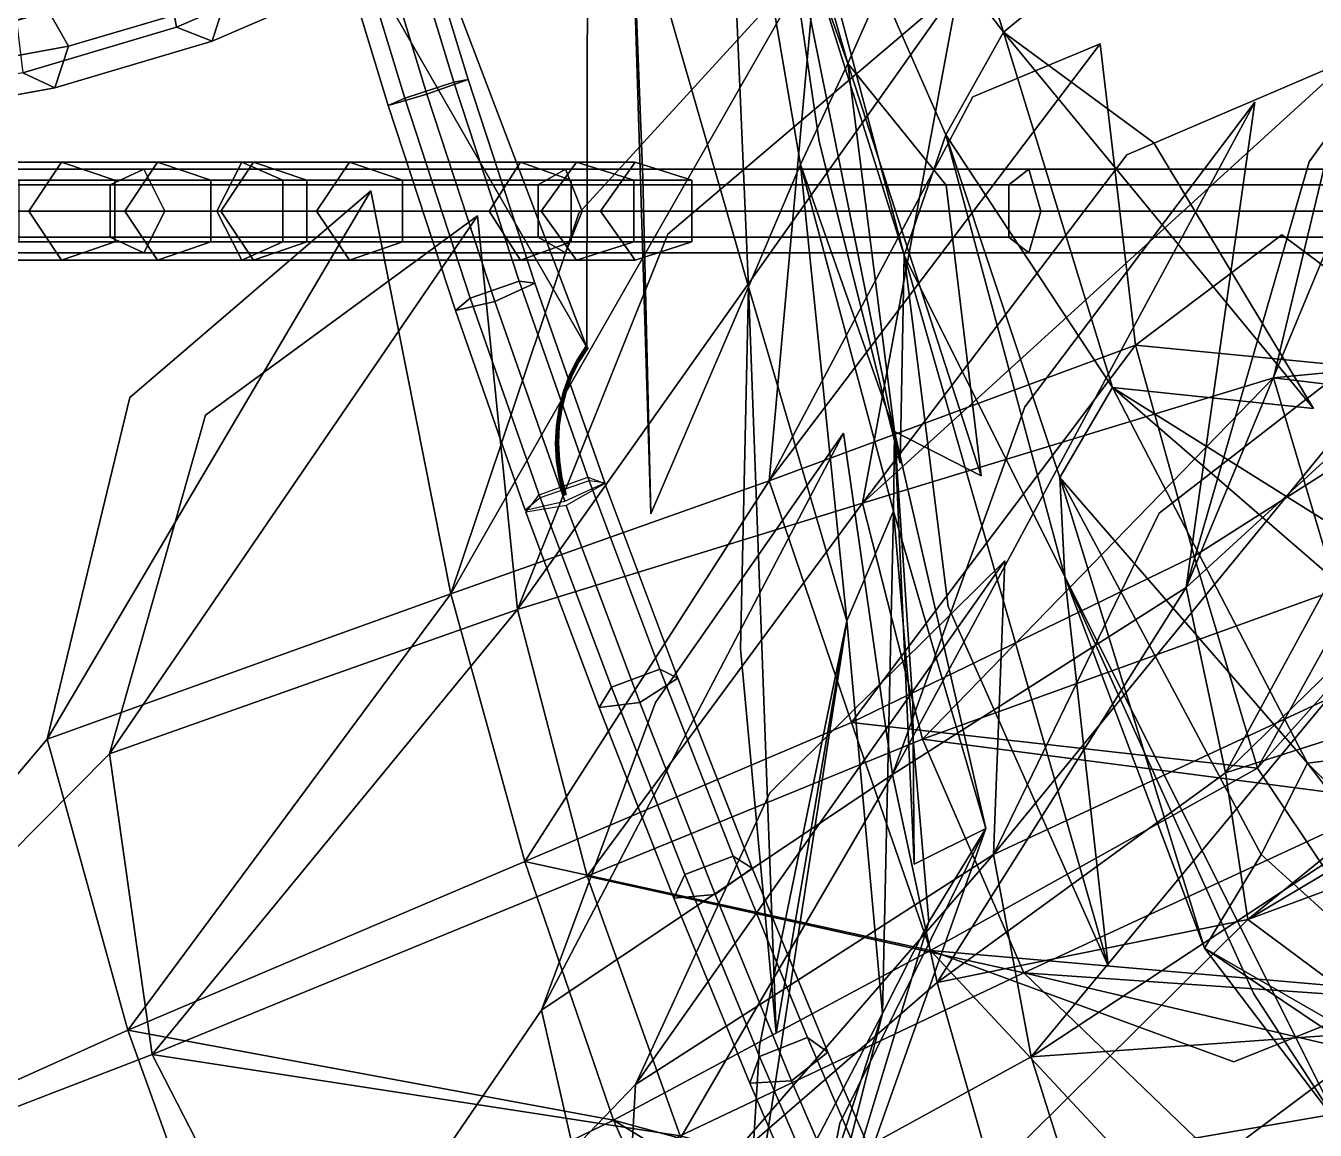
# Model space of a CAD drawing. Header units: metres. Extents: x -349 to 464, y -383 to 362.
# Drawn here: x 155.07 to 189.55, y -24.57 to 4.95 of the extents above; entities that cross this region are included whole.
import ezdxf

# ---------------------------------------------------------------- set-up
doc = ezdxf.new("R2010")
doc.units = ezdxf.units.M

msp = doc.modelspace()

# ---------------------------------------------------------------- linework, layer by layer
at = {"layer": 'Breeder_Leaf', "color": 3}
for points in [[(170.0752, -3.6437, 244.6517), (165.9539, 7.187, 249.8564), (162.6754, 9.2043, 244.5106)], [(170.0752, -3.6437, 244.6517), (162.6754, 9.2043, 244.5106), (165.9539, 7.187, 249.8564)], [(170.0874, 7.5293, 254.3993), (165.9539, 7.187, 249.8564), (170.0752, -3.6437, 244.6517)], [(170.0874, 7.5293, 254.3993), (170.0752, -3.6437, 244.6517), (165.9539, 7.187, 249.8564)]]:
    msp.add_3dface(points, dxfattribs=at)
at = {"layer": 'Breeder_Petiole', "color": 3}
for points in [[(166.8983, 3.5171, 242.7882), (165.2296, 8.9912, 243.1469), (164.1011, 8.6978, 242.3669), (165.7988, 3.1246, 242.0102)], [(166.5175, 3.448, 244.1124), (164.8838, 8.7996, 244.4686), (165.2296, 8.9912, 243.1469), (166.8983, 3.5171, 242.7882)], [(165.7988, 3.1246, 242.0102), (164.1011, 8.6978, 242.3669), (163.0849, 8.332, 243.2253), (164.765, 2.8225, 242.8723)], [(165.2066, 3.02125, 244.1641), (163.5659, 8.3945, 244.5168), (164.8838, 8.7996, 244.4686), (166.5175, 3.448, 244.1124)], [(164.765, 2.8225, 242.8723), (163.0849, 8.332, 243.2253), (163.5659, 8.3945, 244.5168), (165.2066, 3.02125, 244.1641)], [(159.0996, 4.9197, 134.4555), (162.8319, 6.5322, 130.4636), (162.5162, 7.8764, 130.7121), (158.8576, 6.2897, 134.6364)], [(160.4042, 5.6488, 136.1189), (164.206, 7.2929, 132.0554), (163.8746, 6.1879, 131.2988), (160.0545, 4.5402, 135.3761)], [(155.5924, 5.5075, 139.3996), (159.6687, 6.7239, 135.6644), (160.4042, 5.6488, 136.1189), (156.2198, 4.4049, 139.9417)], [(154.9917, 3.7001, 138.2109), (159.0996, 4.9197, 134.4555), (158.8576, 6.2897, 134.6364), (154.8297, 5.08864, 138.3291)], [(160.0545, 4.5402, 135.3761), (163.8746, 6.1879, 131.2988), (162.8319, 6.5322, 130.4636), (159.0996, 4.9197, 134.4555)], [(156.2198, 4.4049, 139.9417), (160.4042, 5.6488, 136.1189), (160.0545, 4.5402, 135.3761), (155.8507, 3.2943, 139.2113)], [(150.4765, 4.2873, 141.7512), (154.8297, 5.08864, 138.3291), (155.5924, 5.5075, 139.3996), (151.187, 4.6956, 142.8611)], [(151.187, 4.6956, 142.8611), (155.5924, 5.5075, 139.3996), (156.2198, 4.4049, 139.9417), (151.6988, 3.5757, 143.4833)], [(155.8507, 3.2943, 139.2113), (160.0545, 4.5402, 135.3761), (159.0996, 4.9197, 134.4555), (154.9917, 3.7001, 138.2109)], [(151.6988, 3.5757, 143.4833), (156.2198, 4.4049, 139.9417), (155.8507, 3.2943, 139.2113), (151.3094, 2.4649, 142.7639)], [(151.3094, 2.4649, 142.7639), (155.8507, 3.2943, 139.2113), (154.9917, 3.7001, 138.2109), (150.5533, 2.8878, 141.6902)], [(166.9578, -2.3241, 244.3858), (165.2066, 3.02125, 244.1641), (166.5175, 3.448, 244.1124), (168.2613, -1.8761, 244.3284)], [(168.6794, -1.9285, 243.0147), (166.8983, 3.5171, 242.7882), (165.7988, 3.1246, 242.0102), (167.6109, -2.4187, 242.2492)], [(168.2613, -1.8761, 244.3284), (166.5175, 3.448, 244.1124), (166.8983, 3.5171, 242.7882), (168.6794, -1.9285, 243.0147)], [(167.6109, -2.4187, 242.2492), (165.7988, 3.1246, 242.0102), (164.765, 2.8225, 242.8723), (166.5581, -2.6575, 243.1082)], [(166.5581, -2.6575, 243.1082), (164.765, 2.8225, 242.8723), (165.2066, 3.02125, 244.1641), (166.9578, -2.3241, 244.3858)], [(148.4185, 1.118, 370.8383), (158.2331, 1.118, 380.175), (157.3262, 0.7014, 381.1275), (147.3621, 0.7014, 371.6217)], [(149.0676, 0, 370.3569), (158.7903, 0, 379.5897), (158.2331, 1.118, 380.175), (148.4185, 1.118, 370.8383)], [(149.2286, 0, 161.2943), (160.184, 0, 150.2549), (160.8538, 1.3106, 150.9248), (149.6752, 1.3106, 162.1298)], [(149.6752, 1.3106, 162.1298), (160.8538, 1.3106, 150.9248), (161.944, 0.8222, 152.0149), (150.4019, 0.8222, 163.4894)], [(155.1563, 0, 72.8561), (152.5921, 0, 66.6657), (153.4674, 1.3106, 66.3032), (156.0315, 1.3106, 72.4936)], [(156.0315, 1.3106, 72.4936), (153.4674, 1.3106, 66.3032), (154.8917, 0.8222, 65.7132), (157.4558, 0.8222, 71.9036)], [(157.7204, 0, 79.04653), (155.1563, 0, 72.8561), (156.0315, 1.3106, 72.4936), (158.5956, 1.3106, 78.684)], [(158.5956, 1.3106, 78.684), (156.0315, 1.3106, 72.4936), (157.4558, 0.8222, 71.9036), (160.02, 0.8222, 78.09402)], [(158.2331, 1.118, 380.175), (169.4994, 1.118, 387.6964), (168.7687, 0.7014, 388.7899), (157.3262, 0.7014, 381.1275)], [(160.2845, 0, 85.2369), (157.7204, 0, 79.04653), (158.5956, 1.3106, 78.684), (161.1598, 1.3106, 84.8743)], [(158.7903, 0, 379.5897), (169.9483, 0, 387.0244), (169.4994, 1.118, 387.6964), (158.2331, 1.118, 380.175)], [(161.1598, 1.3106, 84.8743), (158.5956, 1.3106, 78.684), (160.02, 0.8222, 78.09402), (162.5841, 0.8222, 84.2843)], [(160.184, 0, 150.2549), (167.463, 0, 136.5107), (168.2985, 1.3106, 136.9572), (160.8538, 1.3106, 150.9248)], [(162.8487, 0, 91.4272), (160.2845, 0, 85.2369), (161.1598, 1.3106, 84.8743), (163.7239, 1.3106, 91.06474)], [(160.8538, 1.3106, 150.9248), (168.2985, 1.3106, 136.9572), (169.6581, 0.8222, 137.684), (161.944, 0.8222, 152.0149)], [(163.7239, 1.3106, 91.06474), (161.1598, 1.3106, 84.8743), (162.5841, 0.8222, 84.2843), (165.1482, 0.8222, 90.4747)], [(168.8553, 0, 105.7733), (162.8487, 0, 91.4272), (163.7239, 1.3106, 91.06474), (169.7981, 1.3106, 105.6804)], [(169.7981, 1.3106, 105.6804), (163.7239, 1.3106, 91.06474), (165.1482, 0.8222, 90.4747), (171.3324, 0.8222, 105.5293)], [(167.463, 0, 136.5107), (170.4389, 0, 121.2452), (171.368, 1.3106, 121.4301), (168.2985, 1.3106, 136.9572)], [(168.2985, 1.3106, 136.9572), (171.368, 1.3106, 121.4301), (172.8801, 0.8222, 121.7308), (169.6581, 0.8222, 137.684)], [(169.4994, 1.118, 387.6964), (181.8857, 1.118, 393.1809), (181.3527, 0.7014, 394.3832), (168.7687, 0.7014, 388.7899)], [(170.4389, 0, 121.2452), (168.8553, 0, 105.7733), (169.7981, 1.3106, 105.6804), (171.368, 1.3106, 121.4301)], [(169.9483, 0, 387.0244), (182.2132, 0, 392.4421), (181.8857, 1.118, 393.1809), (169.4994, 1.118, 387.6964)], [(171.368, 1.3106, 121.4301), (169.7981, 1.3106, 105.6804), (171.3324, 0.8222, 105.5293), (172.8801, 0.8222, 121.7308)], [(181.8857, 1.118, 393.1809), (195.0273, 1.118, 396.4671), (194.7077, 0.7014, 397.7429), (181.3527, 0.7014, 394.3832)], [(182.2132, 0, 392.4421), (195.2236, 0, 395.6832), (195.0273, 1.118, 396.4671), (181.8857, 1.118, 393.1809)], [(147.3621, 0.7014, 371.6217), (157.3262, 0.7014, 381.1275), (157.3262, -0.7014, 381.1275), (147.3621, -0.7014, 371.6217)], [(150.4019, 0.8222, 163.4894), (161.944, 0.8222, 152.0149), (161.944, -0.8222, 152.0149), (150.4019, -0.8222, 163.4894)], [(157.4558, 0.8222, 71.9036), (154.8917, 0.8222, 65.7132), (154.8917, -0.8222, 65.7132), (157.4558, -0.8222, 71.9036)], [(157.3262, 0.7014, 381.1275), (168.7687, 0.7014, 388.7899), (168.7687, -0.7014, 388.7899), (157.3262, -0.7014, 381.1275)], [(160.02, 0.8222, 78.09402), (157.4558, 0.8222, 71.9036), (157.4558, -0.8222, 71.9036), (160.02, -0.8222, 78.09402)], [(162.5841, 0.8222, 84.2843), (160.02, 0.8222, 78.09402), (160.02, -0.8222, 78.09402), (162.5841, -0.8222, 84.2843)], [(161.944, 0.8222, 152.0149), (169.6581, 0.8222, 137.684), (169.6581, -0.8222, 137.684), (161.944, -0.8222, 152.0149)], [(165.1482, 0.8222, 90.4747), (162.5841, 0.8222, 84.2843), (162.5841, -0.8222, 84.2843), (165.1482, -0.8222, 90.4747)], [(171.3324, 0.8222, 105.5293), (165.1482, 0.8222, 90.4747), (165.1482, -0.8222, 90.4747), (171.3324, -0.8222, 105.5293)], [(168.7687, 0.7014, 388.7899), (181.3527, 0.7014, 394.3832), (181.3527, -0.7014, 394.3832), (168.7687, -0.7014, 388.7899)], [(169.6581, 0.8222, 137.684), (172.8801, 0.8222, 121.7308), (172.8801, -0.8222, 121.7308), (169.6581, -0.8222, 137.684)], [(172.8801, 0.8222, 121.7308), (171.3324, 0.8222, 105.5293), (171.3324, -0.8222, 105.5293), (172.8801, -0.8222, 121.7308)], [(181.3527, 0.7014, 394.3832), (194.7077, 0.7014, 397.7429), (194.7077, -0.7014, 397.7429), (181.3527, -0.7014, 394.3832)], [(149.6752, -1.3106, 162.1298), (160.8538, -1.3106, 150.9248), (160.184, 0, 150.2549), (149.2286, 0, 161.2943)], [(156.0315, -1.3106, 72.4936), (153.4674, -1.3106, 66.3032), (152.5921, 0, 66.6657), (155.1563, 0, 72.8561)], [(158.5956, -1.3106, 78.684), (156.0315, -1.3106, 72.4936), (155.1563, 0, 72.8561), (157.7204, 0, 79.04653)], [(161.1598, -1.3106, 84.8743), (158.5956, -1.3106, 78.684), (157.7204, 0, 79.04653), (160.2845, 0, 85.2369)], [(160.8538, -1.3106, 150.9248), (168.2985, -1.3106, 136.9572), (167.463, 0, 136.5107), (160.184, 0, 150.2549)], [(163.7239, -1.3106, 91.06474), (161.1598, -1.3106, 84.8743), (160.2845, 0, 85.2369), (162.8487, 0, 91.4272)], [(169.7981, -1.3106, 105.6804), (163.7239, -1.3106, 91.06474), (162.8487, 0, 91.4272), (168.8553, 0, 105.7733)], [(168.2985, -1.3106, 136.9572), (171.368, -1.3106, 121.4301), (170.4389, 0, 121.2452), (167.463, 0, 136.5107)], [(171.368, -1.3106, 121.4301), (169.7981, -1.3106, 105.6804), (168.8553, 0, 105.7733), (170.4389, 0, 121.2452)], [(148.4185, -1.118, 370.8383), (158.2331, -1.118, 380.175), (158.7903, 0, 379.5897), (149.0676, 0, 370.3569)], [(158.2331, -1.118, 380.175), (169.4994, -1.118, 387.6964), (169.9483, 0, 387.0244), (158.7903, 0, 379.5897)], [(169.4994, -1.118, 387.6964), (181.8857, -1.118, 393.1809), (182.2132, 0, 392.4421), (169.9483, 0, 387.0244)], [(181.8857, -1.118, 393.1809), (195.0273, -1.118, 396.4671), (195.2236, 0, 395.6832), (182.2132, 0, 392.4421)], [(147.3621, -0.7014, 371.6217), (157.3262, -0.7014, 381.1275), (158.2331, -1.118, 380.175), (148.4185, -1.118, 370.8383)], [(150.4019, -0.8222, 163.4894), (161.944, -0.8222, 152.0149), (160.8538, -1.3106, 150.9248), (149.6752, -1.3106, 162.1298)], [(157.4558, -0.8222, 71.9036), (154.8917, -0.8222, 65.7132), (153.4674, -1.3106, 66.3032), (156.0315, -1.3106, 72.4936)], [(160.02, -0.8222, 78.09402), (157.4558, -0.8222, 71.9036), (156.0315, -1.3106, 72.4936), (158.5956, -1.3106, 78.684)], [(157.3262, -0.7014, 381.1275), (168.7687, -0.7014, 388.7899), (169.4994, -1.118, 387.6964), (158.2331, -1.118, 380.175)], [(162.5841, -0.8222, 84.2843), (160.02, -0.8222, 78.09402), (158.5956, -1.3106, 78.684), (161.1598, -1.3106, 84.8743)], [(161.944, -0.8222, 152.0149), (169.6581, -0.8222, 137.684), (168.2985, -1.3106, 136.9572), (160.8538, -1.3106, 150.9248)], [(165.1482, -0.8222, 90.4747), (162.5841, -0.8222, 84.2843), (161.1598, -1.3106, 84.8743), (163.7239, -1.3106, 91.06474)], [(171.3324, -0.8222, 105.5293), (165.1482, -0.8222, 90.4747), (163.7239, -1.3106, 91.06474), (169.7981, -1.3106, 105.6804)], [(169.6581, -0.8222, 137.684), (172.8801, -0.8222, 121.7308), (171.368, -1.3106, 121.4301), (168.2985, -1.3106, 136.9572)], [(168.7687, -0.7014, 388.7899), (181.3527, -0.7014, 394.3832), (181.8857, -1.118, 393.1809), (169.4994, -1.118, 387.6964)], [(172.8801, -0.8222, 121.7308), (171.3324, -0.8222, 105.5293), (169.7981, -1.3106, 105.6804), (171.368, -1.3106, 121.4301)], [(181.3527, -0.7014, 394.3832), (194.7077, -0.7014, 397.7429), (195.0273, -1.118, 396.4671), (181.8857, -1.118, 393.1809)], [(168.8286, -7.6644, 245.1942), (166.9578, -2.3241, 244.3858), (168.2613, -1.8761, 244.3284), (170.1321, -7.2164, 245.1367)], [(170.5502, -7.2688, 243.8231), (168.6794, -1.9285, 243.0147), (167.6109, -2.4187, 242.2492), (169.4817, -7.759, 243.0576)], [(170.1321, -7.2164, 245.1367), (168.2613, -1.8761, 244.3284), (168.6794, -1.9285, 243.0147), (170.5502, -7.2688, 243.8231)], [(168.4289, -7.9978, 243.9165), (166.5581, -2.6575, 243.1082), (166.9578, -2.3241, 244.3858), (168.8286, -7.6644, 245.1942)], [(169.4817, -7.759, 243.0576), (167.6109, -2.4187, 242.2492), (166.5581, -2.6575, 243.1082), (168.4289, -7.9978, 243.9165)], [(169.8402, -3.9975, 244.4451), (170.0786, -3.6295, 244.6166), (170.0453, -3.6212, 244.6451), (169.8061, -3.9906, 244.4731)], [(169.8061, -3.9906, 244.4731), (170.0453, -3.6212, 244.6451), (170.0531, -3.6438, 244.6827), (169.816, -4.0096, 244.5122)], [(169.816, -4.0096, 244.5122), (170.0531, -3.6438, 244.6827), (170.0913, -3.6663, 244.6778), (169.8562, -4.02847, 244.5088)], [(169.8716, -4.02134, 244.4676), (170.1075, -3.6578, 244.6371), (170.0786, -3.6295, 244.6166), (169.8402, -3.9975, 244.4451)], [(169.8562, -4.02847, 244.5088), (170.0913, -3.6663, 244.6778), (170.1075, -3.6578, 244.6371), (169.8716, -4.02134, 244.4676)], [(169.6402, -4.3987, 244.3008), (169.8402, -3.9975, 244.4451), (169.8061, -3.9906, 244.4731), (169.6052, -4.3931, 244.3285)], [(169.6052, -4.3931, 244.3285), (169.8061, -3.9906, 244.4731), (169.816, -4.0096, 244.5122), (169.6169, -4.4083, 244.3692)], [(169.6169, -4.4083, 244.3692), (169.816, -4.0096, 244.5122), (169.8562, -4.02847, 244.5088), (169.6592, -4.4234, 244.3671)], [(169.6741, -4.4176, 244.325), (169.8716, -4.02134, 244.4676), (169.8402, -3.9975, 244.4451), (169.6402, -4.3987, 244.3008)], [(169.6592, -4.4234, 244.3671), (169.8562, -4.02847, 244.5088), (169.8716, -4.02134, 244.4676), (169.6741, -4.4176, 244.325)], [(169.4817, -4.827, 244.1862), (169.6402, -4.3987, 244.3008), (169.6052, -4.3931, 244.3285), (169.446, -4.8229, 244.2137)], [(169.446, -4.8229, 244.2137), (169.6052, -4.3931, 244.3285), (169.6169, -4.4083, 244.3692), (169.459, -4.834, 244.2556)], [(169.459, -4.834, 244.2556), (169.6169, -4.4083, 244.3692), (169.6592, -4.4234, 244.3671), (169.503, -4.845, 244.2544)], [(169.5175, -4.8408, 244.2117), (169.6741, -4.4176, 244.325), (169.6402, -4.3987, 244.3008), (169.4817, -4.827, 244.1862)], [(169.503, -4.845, 244.2544), (169.6592, -4.4234, 244.3671), (169.6741, -4.4176, 244.325), (169.5175, -4.8408, 244.2117)], [(169.3671, -5.276, 244.1028), (169.4817, -4.827, 244.1862), (169.446, -4.8229, 244.2137), (169.3307, -5.2736, 244.1303)], [(169.3307, -5.2736, 244.1303), (169.446, -4.8229, 244.2137), (169.459, -4.834, 244.2556), (169.3448, -5.2804, 244.1732)], [(169.3448, -5.2804, 244.1732), (169.459, -4.834, 244.2556), (169.503, -4.845, 244.2544), (169.39, -5.2871, 244.1726)], [(169.4043, -5.2845, 244.1293), (169.5175, -4.8408, 244.2117), (169.4817, -4.827, 244.1862), (169.3671, -5.276, 244.1028)], [(169.39, -5.2871, 244.1726), (169.503, -4.845, 244.2544), (169.5175, -4.8408, 244.2117), (169.4043, -5.2845, 244.1293)], [(169.2981, -5.7391, 244.052), (169.3671, -5.276, 244.1028), (169.3307, -5.2736, 244.1303), (169.2612, -5.7383, 244.0796)], [(169.2612, -5.7383, 244.0796), (169.3307, -5.2736, 244.1303), (169.3448, -5.2804, 244.1732), (169.2758, -5.7406, 244.1232)], [(169.2758, -5.7406, 244.1232), (169.3448, -5.2804, 244.1732), (169.39, -5.2871, 244.1726), (169.3218, -5.7428, 244.1229)], [(169.3361, -5.7419, 244.0792), (169.4043, -5.2845, 244.1293), (169.3671, -5.276, 244.1028), (169.2981, -5.7391, 244.052)], [(169.3218, -5.7428, 244.1229), (169.39, -5.2871, 244.1726), (169.4043, -5.2845, 244.1293), (169.3361, -5.7419, 244.0792)], [(169.2757, -6.2091, 244.0345), (169.2981, -5.7391, 244.052), (169.2612, -5.7383, 244.0796), (169.2386, -6.2101, 244.0624)], [(169.2386, -6.2101, 244.0624), (169.2612, -5.7383, 244.0796), (169.2758, -5.7406, 244.1232), (169.2533, -6.2078, 244.1063)], [(169.2533, -6.2078, 244.1063), (169.2758, -5.7406, 244.1232), (169.3218, -5.7428, 244.1229), (169.2996, -6.2054, 244.106)], [(169.3139, -6.2062, 244.0619), (169.3361, -5.7419, 244.0792), (169.2981, -5.7391, 244.052), (169.2757, -6.2091, 244.0345)], [(169.2996, -6.2054, 244.106), (169.3218, -5.7428, 244.1229), (169.3361, -5.7419, 244.0792), (169.3139, -6.2062, 244.0619)], [(169.263, -6.6819, 244.0789), (169.2386, -6.2101, 244.0624), (169.2533, -6.2078, 244.1063), (169.2774, -6.6749, 244.1228)], [(169.3002, -6.6792, 244.0507), (169.2757, -6.2091, 244.0345), (169.2386, -6.2101, 244.0624), (169.263, -6.6819, 244.0789)], [(169.2774, -6.6749, 244.1228), (169.2533, -6.2078, 244.1063), (169.2996, -6.2054, 244.106), (169.3236, -6.6679, 244.1222)], [(169.3382, -6.6704, 244.0779), (169.3139, -6.2062, 244.0619), (169.2757, -6.2091, 244.0345), (169.3002, -6.6792, 244.0507)], [(169.3236, -6.6679, 244.1222), (169.2996, -6.2054, 244.106), (169.3139, -6.2062, 244.0619), (169.3382, -6.6704, 244.0779)], [(169.3343, -7.1465, 244.1288), (169.263, -6.6819, 244.0789), (169.2774, -6.6749, 244.1228), (169.3478, -7.135, 244.1724)], [(169.3714, -7.1421, 244.1002), (169.3002, -6.6792, 244.0507), (169.263, -6.6819, 244.0789), (169.3343, -7.1465, 244.1288)], [(169.3478, -7.135, 244.1724), (169.2774, -6.6749, 244.1228), (169.3236, -6.6679, 244.1222), (169.3934, -7.1234, 244.1712)], [(169.4085, -7.1276, 244.1268), (169.3382, -6.6704, 244.0779), (169.3002, -6.6792, 244.0507), (169.3714, -7.1421, 244.1002)], [(169.3934, -7.1234, 244.1712), (169.3236, -6.6679, 244.1222), (169.3382, -6.6704, 244.0779), (169.4085, -7.1276, 244.1268)], [(170.7296, -12.7249, 246.544), (168.802, -7.5832, 245.1793), (170.098, -7.115, 245.1138), (172.0204, -12.2434, 246.4727)], [(169.4499, -7.5926, 244.2105), (169.3343, -7.1465, 244.1288), (169.3478, -7.135, 244.1724), (169.4635, -7.581, 244.2545)], [(169.4873, -7.5882, 244.1817), (169.3714, -7.1421, 244.1002), (169.3343, -7.1465, 244.1288), (169.4499, -7.5926, 244.2105)], [(169.4635, -7.581, 244.2545), (169.3478, -7.135, 244.1724), (169.3934, -7.1234, 244.1712), (169.5094, -7.5693, 244.2532)], [(169.5247, -7.5736, 244.2085), (169.4085, -7.1276, 244.1268), (169.3714, -7.1421, 244.1002), (169.4873, -7.5882, 244.1817)], [(169.5094, -7.5693, 244.2532), (169.3934, -7.1234, 244.1712), (169.4085, -7.1276, 244.1268), (169.5247, -7.5736, 244.2085)], [(172.0204, -12.2434, 246.4727), (170.098, -7.115, 245.1138), (170.5554, -7.2863, 243.8236), (172.5056, -12.4918, 245.2054)], [(170.4049, -13.2753, 245.3213), (168.4463, -8.0484, 243.9301), (168.802, -7.5832, 245.1793), (170.7296, -12.7249, 246.544)], [(172.5056, -12.4918, 245.2054), (170.5554, -7.2863, 243.8236), (169.5192, -7.8719, 243.081), (171.4921, -13.1391, 244.483)], [(171.4921, -13.1391, 244.483), (169.5192, -7.8719, 243.081), (168.4463, -8.0484, 243.9301), (170.4049, -13.2753, 245.3213)], [(172.6963, -17.7389, 248.2779), (170.7296, -12.7249, 246.544), (172.0204, -12.2434, 246.4727), (173.9819, -17.2447, 248.2)], [(173.9819, -17.2447, 248.2), (172.0204, -12.2434, 246.4727), (172.5056, -12.4918, 245.2054), (174.4955, -17.568, 246.961)], [(172.4032, -18.3722, 247.0878), (170.4049, -13.2753, 245.3213), (170.7296, -12.7249, 246.544), (172.6963, -17.7389, 248.2779)], [(174.4955, -17.568, 246.961), (172.5056, -12.4918, 245.2054), (171.4921, -13.1391, 244.483), (173.505, -18.2754, 246.2633)], [(173.505, -18.2754, 246.2633), (171.4921, -13.1391, 244.483), (170.4049, -13.2753, 245.3213), (172.4032, -18.3722, 247.0878)], [(174.6931, -22.601, 250.3726), (172.6963, -17.7389, 248.2779), (173.9819, -17.2447, 248.2), (175.9735, -22.09466, 250.2871)], [(176.5157, -22.4904, 249.0818), (174.4955, -17.568, 246.961), (173.505, -18.2754, 246.2633), (175.5487, -23.2557, 248.4131)], [(175.9735, -22.09466, 250.2871), (173.9819, -17.2447, 248.2), (174.4955, -17.568, 246.961), (176.5157, -22.4904, 249.0818)], [(174.432, -23.3145, 249.2211), (172.4032, -18.3722, 247.0878), (172.6963, -17.7389, 248.2779), (174.6931, -22.601, 250.3726)], [(175.5487, -23.2557, 248.4131), (173.505, -18.2754, 246.2633), (172.4032, -18.3722, 247.0878), (174.432, -23.3145, 249.2211)], [(176.7108, -27.2876, 252.818), (174.6931, -22.601, 250.3726), (175.9735, -22.09466, 250.2871), (177.986, -26.7696, 252.7239)], [(177.986, -26.7696, 252.7239), (175.9735, -22.09466, 250.2871), (176.5157, -22.4904, 249.0818), (178.5572, -27.2351, 251.5576)], [(176.4821, -28.07811, 251.7107), (174.432, -23.3145, 249.2211), (174.6931, -22.601, 250.3726), (176.7108, -27.2876, 252.818)], [(178.5572, -27.2351, 251.5576), (176.5157, -22.4904, 249.0818), (175.5487, -23.2557, 248.4131), (177.6137, -28.05608, 250.922)], [(177.6137, -28.05608, 250.922), (175.5487, -23.2557, 248.4131), (174.432, -23.3145, 249.2211), (176.4821, -28.07811, 251.7107)]]:
    msp.add_3dface(points, dxfattribs=at)
at = {"layer": 'Breeder_Stipule', "color": 3}
for points in [[(174.7511, 13.2278, 297.4677), (181.2153, 4.7869, 308.6627), (177.7042, 16.01702, 305.1002)], [(174.7511, 13.2278, 297.4677), (177.7042, 16.01702, 305.1002), (181.2153, 4.7869, 308.6627)], [(181.2153, 4.7869, 308.6627), (184.7722, 7.6958, 318.7155), (177.7042, 16.01702, 305.1002)], [(181.2153, 4.7869, 308.6627), (177.7042, 16.01702, 305.1002), (184.7722, 7.6958, 318.7155)], [(173.8176, 15.2282, 306.1087), (177.0511, 3.9418, 309.7433), (173.7321, 13.2298, 298.2866)], [(173.8176, 15.2282, 306.1087), (173.7321, 13.2298, 298.2866), (177.0511, 3.9418, 309.7433)], [(173.8176, 15.2282, 306.1087), (178.1094, 6.3437, 320.4444), (177.0511, 3.9418, 309.7433)], [(173.8176, 15.2282, 306.1087), (177.0511, 3.9418, 309.7433), (178.1094, 6.3437, 320.4444)], [(173.7321, 13.2298, 298.2866), (174.393, -2.02712, 296.0171), (171.254, 8.8608, 291.2491)], [(173.7321, 13.2298, 298.2866), (171.254, 8.8608, 291.2491), (174.393, -2.02712, 296.0171)], [(177.0511, 3.9418, 309.7433), (175.7817, 1.2488, 302.745), (173.7321, 13.2298, 298.2866)], [(177.0511, 3.9418, 309.7433), (173.7321, 13.2298, 298.2866), (175.7817, 1.2488, 302.745)], [(173.7321, 13.2298, 298.2866), (175.7817, 1.2488, 302.745), (174.393, -2.02712, 296.0171)], [(173.7321, 13.2298, 298.2866), (174.393, -2.02712, 296.0171), (175.7817, 1.2488, 302.745)], [(175.1406, 9.6495, 290.2406), (178.5573, -1.182, 294.9366), (174.7511, 13.2278, 297.4677)], [(175.1406, 9.6495, 290.2406), (174.7511, 13.2278, 297.4677), (178.5573, -1.182, 294.9366)], [(178.5573, -1.182, 294.9366), (179.6683, 2.03758, 301.7365), (174.7511, 13.2278, 297.4677)], [(178.5573, -1.182, 294.9366), (174.7511, 13.2278, 297.4677), (179.6683, 2.03758, 301.7365)], [(174.7511, 13.2278, 297.4677), (179.6683, 2.03758, 301.7365), (181.2153, 4.7869, 308.6627)], [(174.7511, 13.2278, 297.4677), (181.2153, 4.7869, 308.6627), (179.6683, 2.03758, 301.7365)], [(175.1406, 9.6495, 290.2406), (178.4489, -6.7436, 285.4255), (178.5573, -1.182, 294.9366)], [(175.1406, 9.6495, 290.2406), (178.5573, -1.182, 294.9366), (178.4489, -6.7436, 285.4255)], [(175.1406, 9.6495, 290.2406), (176.2875, 1.8593, 285.0097), (178.4489, -6.7436, 285.4255)], [(175.1406, 9.6495, 290.2406), (178.4489, -6.7436, 285.4255), (176.2875, 1.8593, 285.0097)], [(174.393, -2.02712, 296.0171), (171.7861, -8.09574, 287.1544), (171.254, 8.8608, 291.2491)], [(174.393, -2.02712, 296.0171), (171.254, 8.8608, 291.2491), (171.7861, -8.09574, 287.1544)], [(171.7861, -8.09574, 287.1544), (171.5679, 0.9016, 286.2343), (171.254, 8.8608, 291.2491)], [(171.7861, -8.09574, 287.1544), (171.254, 8.8608, 291.2491), (171.5679, 0.9016, 286.2343)], [(166.4364, -10.2332, 467.6085), (176.2191, 6.9055, 473.3859), (174.9494, -7.2146, 472.7056)], [(166.4364, -10.2332, 467.6085), (174.9494, -7.2146, 472.7056), (176.2191, 6.9055, 473.3859)], [(166.4364, -10.2332, 467.6085), (169.8584, -0.05365, 468.7041), (176.2191, 6.9055, 473.3859)], [(166.4364, -10.2332, 467.6085), (176.2191, 6.9055, 473.3859), (169.8584, -0.05365, 468.7041)], [(177.4444, -7.8055, 467.1286), (180.0209, 6.0051, 464.8877), (168.2186, -10.6553, 463.6249)], [(177.4444, -7.8055, 467.1286), (168.2186, -10.6553, 463.6249), (180.0209, 6.0051, 464.8877)], [(180.0209, 6.0051, 464.8877), (172.2345, -0.6164, 463.3927), (168.2186, -10.6553, 463.6249)], [(180.0209, 6.0051, 464.8877), (168.2186, -10.6553, 463.6249), (172.2345, -0.6164, 463.3927)], [(193.5462, -3.2463, 446.8794), (192.7601, 5.9925, 449.2483), (186.0972, -10.06722, 452.6882)], [(193.5462, -3.2463, 446.8794), (186.0972, -10.06722, 452.6882), (192.7601, 5.9925, 449.2483)], [(192.7601, 5.9925, 449.2483), (189.3798, 1.315, 452.2314), (186.0972, -10.06722, 452.6882)], [(192.7601, 5.9925, 449.2483), (186.0972, -10.06722, 452.6882), (189.3798, 1.315, 452.2314)], [(179.6683, 2.03758, 301.7365), (184.1265, -4.7136, 311.2657), (181.2153, 4.7869, 308.6627)], [(179.6683, 2.03758, 301.7365), (181.2153, 4.7869, 308.6627), (184.1265, -4.7136, 311.2657)], [(184.1265, -4.7136, 311.2657), (189.5024, -5.2791, 324.4253), (181.2153, 4.7869, 308.6627)], [(184.1265, -4.7136, 311.2657), (181.2153, 4.7869, 308.6627), (189.5024, -5.2791, 324.4253)], [(189.5024, -5.2791, 324.4253), (185.23, 1.8202, 318.2566), (181.2153, 4.7869, 308.6627)], [(189.5024, -5.2791, 324.4253), (181.2153, 4.7869, 308.6627), (185.23, 1.8202, 318.2566)], [(174.9494, -7.2146, 472.7056), (183.7976, 4.4741, 480.5727), (184.744, -3.5874, 477.3465)], [(174.9494, -7.2146, 472.7056), (184.744, -3.5874, 477.3465), (183.7976, 4.4741, 480.5727)], [(174.9494, -7.2146, 472.7056), (180.3944, 3.05072, 477.9142), (183.7976, 4.4741, 480.5727)], [(174.9494, -7.2146, 472.7056), (183.7976, 4.4741, 480.5727), (180.3944, 3.05072, 477.9142)], [(177.0511, 3.9418, 309.7433), (178.2965, -5.8967, 312.7784), (175.7817, 1.2488, 302.745)], [(177.0511, 3.9418, 309.7433), (175.7817, 1.2488, 302.745), (178.2965, -5.8967, 312.7784)], [(177.0511, 3.9418, 309.7433), (180.6186, -7.08199, 326.7305), (178.2965, -5.8967, 312.7784)], [(177.0511, 3.9418, 309.7433), (178.2965, -5.8967, 312.7784), (180.6186, -7.08199, 326.7305)], [(177.0511, 3.9418, 309.7433), (179.6777, 0.6934, 319.6973), (180.6186, -7.08199, 326.7305)], [(177.0511, 3.9418, 309.7433), (180.6186, -7.08199, 326.7305), (179.6777, 0.6934, 319.6973)], [(188.4271, -4.4597, 469.1138), (190.4784, 4.06018, 465.2683), (177.4444, -7.8055, 467.1286)], [(188.4271, -4.4597, 469.1138), (177.4444, -7.8055, 467.1286), (190.4784, 4.06018, 465.2683)], [(190.4784, 4.06018, 465.2683), (184.5094, 1.5, 465.1211), (177.4444, -7.8055, 467.1286)], [(190.4784, 4.06018, 465.2683), (177.4444, -7.8055, 467.1286), (184.5094, 1.5, 465.1211)], [(186.0972, -10.06722, 452.6882), (187.9302, 2.9115, 458.2186), (178.2434, -15.06645, 457.0285)], [(186.0972, -10.06722, 452.6882), (178.2434, -15.06645, 457.0285), (187.9302, 2.9115, 458.2186)], [(187.9302, 2.9115, 458.2186), (181.7812, -5.2338, 459.8152), (178.2434, -15.06645, 457.0285)], [(187.9302, 2.9115, 458.2186), (178.2434, -15.06645, 457.0285), (181.7812, -5.2338, 459.8152)], [(178.5573, -1.182, 294.9366), (182.8536, -9.775, 298.8435), (179.6683, 2.03758, 301.7365)], [(178.5573, -1.182, 294.9366), (179.6683, 2.03758, 301.7365), (182.8536, -9.775, 298.8435)], [(182.8536, -9.775, 298.8435), (182.7168, -7.1219, 305.1355), (179.6683, 2.03758, 301.7365)], [(182.8536, -9.775, 298.8435), (179.6683, 2.03758, 301.7365), (182.7168, -7.1219, 305.1355)], [(179.6683, 2.03758, 301.7365), (182.7168, -7.1219, 305.1355), (184.1265, -4.7136, 311.2657)], [(179.6683, 2.03758, 301.7365), (184.1265, -4.7136, 311.2657), (182.7168, -7.1219, 305.1355)], [(175.7817, 1.2488, 302.745), (177.0236, -10.9581, 300.3563), (174.393, -2.02712, 296.0171)], [(175.7817, 1.2488, 302.745), (174.393, -2.02712, 296.0171), (177.0236, -10.9581, 300.3563)], [(178.2965, -5.8967, 312.7784), (178.2749, -8.02333, 306.2881), (175.7817, 1.2488, 302.745)], [(178.2965, -5.8967, 312.7784), (175.7817, 1.2488, 302.745), (178.2749, -8.02333, 306.2881)], [(175.7817, 1.2488, 302.745), (178.2749, -8.02333, 306.2881), (177.0236, -10.9581, 300.3563)], [(175.7817, 1.2488, 302.745), (177.0236, -10.9581, 300.3563), (178.2749, -8.02333, 306.2881)], [(155.6457, -14.1204, 463.1929), (164.2958, 0.5445, 466.7956), (166.4364, -10.2332, 467.6085)], [(155.6457, -14.1204, 463.1929), (166.4364, -10.2332, 467.6085), (164.2958, 0.5445, 466.7956)], [(155.6457, -14.1204, 463.1929), (157.8567, -4.9824, 464.1788), (164.2958, 0.5445, 466.7956)], [(155.6457, -14.1204, 463.1929), (164.2958, 0.5445, 466.7956), (157.8567, -4.9824, 464.1788)], [(168.2186, -10.6553, 463.6249), (167.1472, -0.1308, 460.4219), (157.309, -14.5144, 459.4749)], [(168.2186, -10.6553, 463.6249), (157.309, -14.5144, 459.4749), (167.1472, -0.1308, 460.4219)], [(167.1472, -0.1308, 460.4219), (159.8764, -5.4608, 459.6642), (157.309, -14.5144, 459.4749)], [(167.1472, -0.1308, 460.4219), (157.309, -14.5144, 459.4749), (159.8764, -5.4608, 459.6642)], [(184.744, -3.5874, 477.3465), (188.6557, -0.6309, 485.539), (193.7943, -4.4687, 490.1747)], [(184.744, -3.5874, 477.3465), (193.7943, -4.4687, 490.1747), (188.6557, -0.6309, 485.539)], [(178.5573, -1.182, 294.9366), (184.0149, -20.1755, 289.2551), (182.8536, -9.775, 298.8435)], [(178.5573, -1.182, 294.9366), (182.8536, -9.775, 298.8435), (184.0149, -20.1755, 289.2551)], [(178.5573, -1.182, 294.9366), (179.7307, -10.5725, 289.7429), (184.0149, -20.1755, 289.2551)], [(178.5573, -1.182, 294.9366), (184.0149, -20.1755, 289.2551), (179.7307, -10.5725, 289.7429)], [(180.9409, -17.1989, 459.7486), (193.6849, -1.6376, 464.0215), (189.8737, -13.05269, 456.4963)], [(180.9409, -17.1989, 459.7486), (189.8737, -13.05269, 456.4963), (193.6849, -1.6376, 464.0215)], [(180.9409, -17.1989, 459.7486), (185.3779, -8.07719, 463.442), (193.6849, -1.6376, 464.0215)], [(180.9409, -17.1989, 459.7486), (193.6849, -1.6376, 464.0215), (185.3779, -8.07719, 463.442)], [(175.1311, -21.9783, 291.5602), (174.1784, -11.6993, 291.1836), (174.393, -2.02712, 296.0171)], [(175.1311, -21.9783, 291.5602), (174.393, -2.02712, 296.0171), (174.1784, -11.6993, 291.1836)], [(177.0236, -10.9581, 300.3563), (175.1311, -21.9783, 291.5602), (174.393, -2.02712, 296.0171)], [(177.0236, -10.9581, 300.3563), (174.393, -2.02712, 296.0171), (175.1311, -21.9783, 291.5602)], [(187.1469, -15.01451, 448.2398), (193.5462, -3.2463, 446.8794), (186.0972, -10.06722, 452.6882)], [(187.1469, -15.01451, 448.2398), (186.0972, -10.06722, 452.6882), (193.5462, -3.2463, 446.8794)], [(187.1469, -15.01451, 448.2398), (194.7262, -7.6332, 442.7411), (193.5462, -3.2463, 446.8794)], [(187.1469, -15.01451, 448.2398), (193.5462, -3.2463, 446.8794), (194.7262, -7.6332, 442.7411)], [(174.9494, -7.2146, 472.7056), (184.744, -3.5874, 477.3465), (177.15, -13.6689, 473.0872)], [(174.9494, -7.2146, 472.7056), (177.15, -13.6689, 473.0872), (184.744, -3.5874, 477.3465)], [(184.744, -3.5874, 477.3465), (186.3126, -9.2252, 479.289), (177.15, -13.6689, 473.0872)], [(184.744, -3.5874, 477.3465), (177.15, -13.6689, 473.0872), (186.3126, -9.2252, 479.289)], [(184.744, -3.5874, 477.3465), (193.7943, -4.4687, 490.1747), (186.3126, -9.2252, 479.289)], [(184.744, -3.5874, 477.3465), (186.3126, -9.2252, 479.289), (193.7943, -4.4687, 490.1747)], [(203.3646, -6.2339, 468.2635), (197.0788, -3.6291, 467.7491), (188.4271, -4.4597, 469.1138)], [(203.3646, -6.2339, 468.2635), (188.4271, -4.4597, 469.1138), (197.0788, -3.6291, 467.7491)], [(179.0509, -14.1192, 468.838), (188.4271, -4.4597, 469.1138), (177.4444, -7.8055, 467.1286)], [(179.0509, -14.1192, 468.838), (177.4444, -7.8055, 467.1286), (188.4271, -4.4597, 469.1138)], [(179.0509, -14.1192, 468.838), (190.1145, -10.1257, 470.7908), (188.4271, -4.4597, 469.1138)], [(179.0509, -14.1192, 468.838), (188.4271, -4.4597, 469.1138), (190.1145, -10.1257, 470.7908)], [(186.3126, -9.2252, 479.289), (193.7943, -4.4687, 490.1747), (188, -14.8911, 480.966)], [(186.3126, -9.2252, 479.289), (188, -14.8911, 480.966), (193.7943, -4.4687, 490.1747)], [(193.7943, -4.4687, 490.1747), (191.9897, -10.4485, 487.4274), (188, -14.8911, 480.966)], [(193.7943, -4.4687, 490.1747), (188, -14.8911, 480.966), (191.9897, -10.4485, 487.4274)], [(190.1145, -10.1257, 470.7908), (203.3646, -6.2339, 468.2635), (188.4271, -4.4597, 469.1138)], [(190.1145, -10.1257, 470.7908), (188.4271, -4.4597, 469.1138), (203.3646, -6.2339, 468.2635)], [(182.7168, -7.1219, 305.1355), (189.3434, -14.7594, 314.0264), (184.1265, -4.7136, 311.2657)], [(182.7168, -7.1219, 305.1355), (184.1265, -4.7136, 311.2657), (189.3434, -14.7594, 314.0264)], [(189.3434, -14.7594, 314.0264), (194.9067, -14.0594, 321.7819), (184.1265, -4.7136, 311.2657)], [(189.3434, -14.7594, 314.0264), (184.1265, -4.7136, 311.2657), (194.9067, -14.0594, 321.7819)], [(194.9067, -14.0594, 321.7819), (191.2093, -9.1516, 319.6728), (184.1265, -4.7136, 311.2657)], [(194.9067, -14.0594, 321.7819), (184.1265, -4.7136, 311.2657), (191.2093, -9.1516, 319.6728)], [(178.2434, -15.06645, 457.0285), (176.9349, -5.9401, 463.1253), (168.8592, -21.3605, 461.8716)], [(178.2434, -15.06645, 457.0285), (168.8592, -21.3605, 461.8716), (176.9349, -5.9401, 463.1253)], [(176.9349, -5.9401, 463.1253), (171.9045, -13.1392, 465.2968), (168.8592, -21.3605, 461.8716)], [(176.9349, -5.9401, 463.1253), (168.8592, -21.3605, 461.8716), (171.9045, -13.1392, 465.2968)], [(178.2965, -5.8967, 312.7784), (180.7373, -16.5059, 316.2596), (178.2749, -8.02333, 306.2881)], [(178.2965, -5.8967, 312.7784), (178.2749, -8.02333, 306.2881), (180.7373, -16.5059, 316.2596)], [(178.2965, -5.8967, 312.7784), (178.8202, -17.4622, 324.7274), (180.7373, -16.5059, 316.2596)], [(178.2965, -5.8967, 312.7784), (180.7373, -16.5059, 316.2596), (178.8202, -17.4622, 324.7274)], [(178.2965, -5.8967, 312.7784), (178.7889, -13.1734, 323.2169), (178.8202, -17.4622, 324.7274)], [(178.2965, -5.8967, 312.7784), (178.8202, -17.4622, 324.7274), (178.7889, -13.1734, 323.2169)], [(166.4364, -10.2332, 467.6085), (174.9494, -7.2146, 472.7056), (168.4199, -17.3884, 469.254)], [(166.4364, -10.2332, 467.6085), (168.4199, -17.3884, 469.254), (174.9494, -7.2146, 472.7056)], [(174.9494, -7.2146, 472.7056), (177.15, -13.6689, 473.0872), (168.4199, -17.3884, 469.254)], [(174.9494, -7.2146, 472.7056), (168.4199, -17.3884, 469.254), (177.15, -13.6689, 473.0872)], [(182.8536, -9.775, 298.8435), (186.5879, -19.704, 303.0978), (182.7168, -7.1219, 305.1355)], [(182.8536, -9.775, 298.8435), (182.7168, -7.1219, 305.1355), (186.5879, -19.704, 303.0978)], [(186.5879, -19.704, 303.0978), (188.1045, -17.2036, 308.5261), (182.7168, -7.1219, 305.1355)], [(186.5879, -19.704, 303.0978), (182.7168, -7.1219, 305.1355), (188.1045, -17.2036, 308.5261)], [(182.7168, -7.1219, 305.1355), (188.1045, -17.2036, 308.5261), (189.3434, -14.7594, 314.0264)], [(182.7168, -7.1219, 305.1355), (189.3434, -14.7594, 314.0264), (188.1045, -17.2036, 308.5261)], [(170.0832, -17.7824, 465.536), (177.4444, -7.8055, 467.1286), (168.2186, -10.6553, 463.6249)], [(170.0832, -17.7824, 465.536), (168.2186, -10.6553, 463.6249), (177.4444, -7.8055, 467.1286)], [(170.0832, -17.7824, 465.536), (179.0509, -14.1192, 468.838), (177.4444, -7.8055, 467.1286)], [(170.0832, -17.7824, 465.536), (177.4444, -7.8055, 467.1286), (179.0509, -14.1192, 468.838)], [(196.0859, -12.1623, 438.7843), (194.7262, -7.6332, 442.7411), (187.1469, -15.01451, 448.2398)], [(196.0859, -12.1623, 438.7843), (187.1469, -15.01451, 448.2398), (194.7262, -7.6332, 442.7411)], [(178.2749, -8.02333, 306.2881), (177.9818, -21.4505, 305.331), (177.0236, -10.9581, 300.3563)], [(178.2749, -8.02333, 306.2881), (177.0236, -10.9581, 300.3563), (177.9818, -21.4505, 305.331)], [(178.2749, -8.02333, 306.2881), (179.2207, -19.00644, 310.8313), (177.9818, -21.4505, 305.331)], [(178.2749, -8.02333, 306.2881), (177.9818, -21.4505, 305.331), (179.2207, -19.00644, 310.8313)], [(180.7373, -16.5059, 316.2596), (179.2207, -19.00644, 310.8313), (178.2749, -8.02333, 306.2881)], [(180.7373, -16.5059, 316.2596), (178.2749, -8.02333, 306.2881), (179.2207, -19.00644, 310.8313)], [(177.15, -13.6689, 473.0872), (186.3126, -9.2252, 479.289), (188, -14.8911, 480.966)], [(177.15, -13.6689, 473.0872), (188, -14.8911, 480.966), (186.3126, -9.2252, 479.289)], [(171.3768, -23.3508, 464.4103), (181.2509, -9.3521, 467.4774), (180.9409, -17.1989, 459.7486)], [(171.3768, -23.3508, 464.4103), (180.9409, -17.1989, 459.7486), (181.2509, -9.3521, 467.4774)], [(171.3768, -23.3508, 464.4103), (174.9616, -15.556, 468.3796), (181.2509, -9.3521, 467.4774)], [(171.3768, -23.3508, 464.4103), (181.2509, -9.3521, 467.4774), (174.9616, -15.556, 468.3796)], [(182.8536, -9.775, 298.8435), (190.2467, -24.5406, 296.8119), (186.5879, -19.704, 303.0978)], [(182.8536, -9.775, 298.8435), (186.5879, -19.704, 303.0978), (190.2467, -24.5406, 296.8119)], [(182.8536, -9.775, 298.8435), (187.903, -20.93, 295.347), (190.2467, -24.5406, 296.8119)], [(182.8536, -9.775, 298.8435), (190.2467, -24.5406, 296.8119), (187.903, -20.93, 295.347)], [(155.6457, -14.1204, 463.1929), (166.4364, -10.2332, 467.6085), (157.8035, -21.8985, 463.3739)], [(155.6457, -14.1204, 463.1929), (157.8035, -21.8985, 463.3739), (166.4364, -10.2332, 467.6085)], [(166.4364, -10.2332, 467.6085), (168.4199, -17.3884, 469.254), (157.8035, -21.8985, 463.3739)], [(166.4364, -10.2332, 467.6085), (157.8035, -21.8985, 463.3739), (168.4199, -17.3884, 469.254)], [(179.436, -20.6201, 451.9631), (186.0972, -10.06722, 452.6882), (178.2434, -15.06645, 457.0285)], [(179.436, -20.6201, 451.9631), (178.2434, -15.06645, 457.0285), (186.0972, -10.06722, 452.6882)], [(191.6831, -15.7634, 472.7333), (190.1145, -10.1257, 470.7908), (179.0509, -14.1192, 468.838)], [(191.6831, -15.7634, 472.7333), (179.0509, -14.1192, 468.838), (190.1145, -10.1257, 470.7908)], [(179.436, -20.6201, 451.9631), (187.1469, -15.01451, 448.2398), (186.0972, -10.06722, 452.6882)], [(179.436, -20.6201, 451.9631), (186.0972, -10.06722, 452.6882), (187.1469, -15.01451, 448.2398)], [(158.4508, -22.5533, 462.446), (168.2186, -10.6553, 463.6249), (157.309, -14.5144, 459.4749)], [(158.4508, -22.5533, 462.446), (157.309, -14.5144, 459.4749), (168.2186, -10.6553, 463.6249)], [(158.4508, -22.5533, 462.446), (170.0832, -17.7824, 465.536), (168.2186, -10.6553, 463.6249)], [(158.4508, -22.5533, 462.446), (168.2186, -10.6553, 463.6249), (170.0832, -17.7824, 465.536)], [(177.9818, -21.4505, 305.331), (174.3186, -28.47, 299.9557), (177.0236, -10.9581, 300.3563)], [(177.9818, -21.4505, 305.331), (177.0236, -10.9581, 300.3563), (174.3186, -28.47, 299.9557)], [(174.3186, -28.47, 299.9557), (174.6909, -22.3188, 297.8995), (177.0236, -10.9581, 300.3563)], [(174.3186, -28.47, 299.9557), (177.0236, -10.9581, 300.3563), (174.6909, -22.3188, 297.8995)], [(187.7484, -18.9387, 442.6823), (196.0859, -12.1623, 438.7843), (187.1469, -15.01451, 448.2398)], [(187.7484, -18.9387, 442.6823), (187.1469, -15.01451, 448.2398), (196.0859, -12.1623, 438.7843)], [(187.7484, -18.9387, 442.6823), (197.1912, -13.306, 430.1957), (196.0859, -12.1623, 438.7843)], [(187.7484, -18.9387, 442.6823), (196.0859, -12.1623, 438.7843), (197.1912, -13.306, 430.1957)], [(180.9409, -17.1989, 459.7486), (189.8737, -13.05269, 456.4963), (181.9537, -22.6104, 454.5018)], [(180.9409, -17.1989, 459.7486), (181.9537, -22.6104, 454.5018), (189.8737, -13.05269, 456.4963)], [(189.8737, -13.05269, 456.4963), (190.0242, -17.2891, 451.1412), (181.9537, -22.6104, 454.5018)], [(189.8737, -13.05269, 456.4963), (181.9537, -22.6104, 454.5018), (190.0242, -17.2891, 451.1412)], [(187.7484, -18.9387, 442.6823), (194.5764, -16.4183, 432.2333), (197.1912, -13.306, 430.1957)], [(187.7484, -18.9387, 442.6823), (197.1912, -13.306, 430.1957), (194.5764, -16.4183, 432.2333)], [(168.4199, -17.3884, 469.254), (177.15, -13.6689, 473.0872), (179.2623, -19.7717, 475.0005)], [(168.4199, -17.3884, 469.254), (179.2623, -19.7717, 475.0005), (177.15, -13.6689, 473.0872)], [(177.15, -13.6689, 473.0872), (188, -14.8911, 480.966), (179.2623, -19.7717, 475.0005)], [(177.15, -13.6689, 473.0872), (179.2623, -19.7717, 475.0005), (188, -14.8911, 480.966)], [(155.6457, -14.1204, 463.1929), (157.8035, -21.8985, 463.3739), (143.716, -28.2375, 457.0998)], [(155.6457, -14.1204, 463.1929), (143.716, -28.2375, 457.0998), (157.8035, -21.8985, 463.3739)], [(181.7573, -20.3626, 469.4235), (179.0509, -14.1192, 468.838), (170.0832, -17.7824, 465.536)], [(181.7573, -20.3626, 469.4235), (170.0832, -17.7824, 465.536), (179.0509, -14.1192, 468.838)], [(181.7573, -20.3626, 469.4235), (191.6831, -15.7634, 472.7333), (179.0509, -14.1192, 468.838)], [(181.7573, -20.3626, 469.4235), (179.0509, -14.1192, 468.838), (191.6831, -15.7634, 472.7333)], [(143.716, -28.2375, 457.0998), (158.4508, -22.5533, 462.446), (157.309, -14.5144, 459.4749)], [(143.716, -28.2375, 457.0998), (157.309, -14.5144, 459.4749), (158.4508, -22.5533, 462.446)], [(188.1045, -17.2036, 308.5261), (198.3366, -26.4771, 311.0566), (189.3434, -14.7594, 314.0264)], [(188.1045, -17.2036, 308.5261), (189.3434, -14.7594, 314.0264), (198.3366, -26.4771, 311.0566)], [(198.3366, -26.4771, 311.0566), (195.5356, -21.00932, 314.0264), (189.3434, -14.7594, 314.0264)], [(198.3366, -26.4771, 311.0566), (189.3434, -14.7594, 314.0264), (195.5356, -21.00932, 314.0264)], [(170.4631, -28.4014, 457.1168), (178.2434, -15.06645, 457.0285), (168.8592, -21.3605, 461.8716)], [(170.4631, -28.4014, 457.1168), (168.8592, -21.3605, 461.8716), (178.2434, -15.06645, 457.0285)], [(170.4631, -28.4014, 457.1168), (179.436, -20.6201, 451.9631), (178.2434, -15.06645, 457.0285)], [(170.4631, -28.4014, 457.1168), (178.2434, -15.06645, 457.0285), (179.436, -20.6201, 451.9631)], [(188, -14.8911, 480.966), (192.0166, -20.8799, 487.2579), (179.2623, -19.7717, 475.0005)], [(188, -14.8911, 480.966), (179.2623, -19.7717, 475.0005), (192.0166, -20.8799, 487.2579)], [(187.7484, -18.9387, 442.6823), (187.1469, -15.01451, 448.2398), (179.436, -20.6201, 451.9631)], [(187.7484, -18.9387, 442.6823), (179.436, -20.6201, 451.9631), (187.1469, -15.01451, 448.2398)], [(181.7573, -20.3626, 469.4235), (198.1918, -21.5048, 471.7496), (191.6831, -15.7634, 472.7333)], [(181.7573, -20.3626, 469.4235), (191.6831, -15.7634, 472.7333), (198.1918, -21.5048, 471.7496)], [(180.7373, -16.5059, 316.2596), (175.4804, -31.3243, 316.4329), (179.2207, -19.00644, 310.8313)], [(180.7373, -16.5059, 316.2596), (179.2207, -19.00644, 310.8313), (175.4804, -31.3243, 316.4329)], [(180.7373, -16.5059, 316.2596), (176.8407, -24.3855, 319.9863), (175.4804, -31.3243, 316.4329)], [(180.7373, -16.5059, 316.2596), (175.4804, -31.3243, 316.4329), (176.8407, -24.3855, 319.9863)], [(171.3768, -23.3508, 464.4103), (180.9409, -17.1989, 459.7486), (171.0872, -28.5658, 458.2535)], [(171.3768, -23.3508, 464.4103), (171.0872, -28.5658, 458.2535), (180.9409, -17.1989, 459.7486)], [(180.9409, -17.1989, 459.7486), (181.9537, -22.6104, 454.5018), (171.0872, -28.5658, 458.2535)], [(180.9409, -17.1989, 459.7486), (171.0872, -28.5658, 458.2535), (181.9537, -22.6104, 454.5018)], [(186.5879, -19.704, 303.0978), (198.3366, -26.4771, 311.0566), (188.1045, -17.2036, 308.5261)], [(186.5879, -19.704, 303.0978), (188.1045, -17.2036, 308.5261), (198.3366, -26.4771, 311.0566)], [(157.8035, -21.8985, 463.3739), (168.4199, -17.3884, 469.254), (170.7902, -24.3046, 471.3689)], [(157.8035, -21.8985, 463.3739), (170.7902, -24.3046, 471.3689), (168.4199, -17.3884, 469.254)], [(168.4199, -17.3884, 469.254), (179.2623, -19.7717, 475.0005), (170.7902, -24.3046, 471.3689)], [(168.4199, -17.3884, 469.254), (170.7902, -24.3046, 471.3689), (179.2623, -19.7717, 475.0005)], [(181.9537, -22.6104, 454.5018), (190.0242, -17.2891, 451.1412), (191.5248, -21.9242, 446.4904)], [(181.9537, -22.6104, 454.5018), (191.5248, -21.9242, 446.4904), (190.0242, -17.2891, 451.1412)], [(172.5723, -24.7267, 467.3854), (170.0832, -17.7824, 465.536), (158.4508, -22.5533, 462.446)], [(172.5723, -24.7267, 467.3854), (158.4508, -22.5533, 462.446), (170.0832, -17.7824, 465.536)], [(172.5723, -24.7267, 467.3854), (181.7573, -20.3626, 469.4235), (170.0832, -17.7824, 465.536)], [(172.5723, -24.7267, 467.3854), (170.0832, -17.7824, 465.536), (181.7573, -20.3626, 469.4235)], [(180.8997, -25.7194, 446.5138), (187.7484, -18.9387, 442.6823), (179.436, -20.6201, 451.9631)], [(180.8997, -25.7194, 446.5138), (179.436, -20.6201, 451.9631), (187.7484, -18.9387, 442.6823)], [(180.8997, -25.7194, 446.5138), (193.8569, -23.4854, 430.7044), (187.7484, -18.9387, 442.6823)], [(180.8997, -25.7194, 446.5138), (187.7484, -18.9387, 442.6823), (193.8569, -23.4854, 430.7044)], [(179.2207, -19.00644, 310.8313), (175.4804, -31.3243, 316.4329), (177.9818, -21.4505, 305.331)], [(179.2207, -19.00644, 310.8313), (177.9818, -21.4505, 305.331), (175.4804, -31.3243, 316.4329)], [(179.2623, -19.7717, 475.0005), (187.8101, -28.9418, 481.7264), (170.7902, -24.3046, 471.3689)], [(179.2623, -19.7717, 475.0005), (170.7902, -24.3046, 471.3689), (187.8101, -28.9418, 481.7264)], [(192.0166, -20.8799, 487.2579), (187.3668, -22.7494, 483.1239), (179.2623, -19.7717, 475.0005)], [(192.0166, -20.8799, 487.2579), (179.2623, -19.7717, 475.0005), (187.3668, -22.7494, 483.1239)], [(186.5879, -19.704, 303.0978), (194.4429, -24.99, 304.3297), (198.3366, -26.4771, 311.0566)], [(186.5879, -19.704, 303.0978), (198.3366, -26.4771, 311.0566), (194.4429, -24.99, 304.3297)], [(180.8997, -25.7194, 446.5138), (179.436, -20.6201, 451.9631), (170.4631, -28.4014, 457.1168)], [(180.8997, -25.7194, 446.5138), (170.4631, -28.4014, 457.1168), (179.436, -20.6201, 451.9631)], [(172.5723, -24.7267, 467.3854), (191.612, -29.8423, 473.2282), (181.7573, -20.3626, 469.4235)], [(172.5723, -24.7267, 467.3854), (181.7573, -20.3626, 469.4235), (191.612, -29.8423, 473.2282)], [(181.7573, -20.3626, 469.4235), (194.0102, -23.2453, 471.3501), (198.1918, -21.5048, 471.7496)], [(181.7573, -20.3626, 469.4235), (198.1918, -21.5048, 471.7496), (194.0102, -23.2453, 471.3501)], [(157.9246, -37.3812, 463.4535), (170.4631, -28.4014, 457.1168), (168.8592, -21.3605, 461.8716)], [(157.9246, -37.3812, 463.4535), (168.8592, -21.3605, 461.8716), (170.4631, -28.4014, 457.1168)], [(175.4804, -31.3243, 316.4329), (175.748, -28.3662, 310.2896), (177.9818, -21.4505, 305.331)], [(175.4804, -31.3243, 316.4329), (177.9818, -21.4505, 305.331), (175.748, -28.3662, 310.2896)], [(143.716, -28.2375, 457.0998), (157.8035, -21.8985, 463.3739), (160.4622, -29.3046, 466.9566)], [(143.716, -28.2375, 457.0998), (160.4622, -29.3046, 466.9566), (157.8035, -21.8985, 463.3739)], [(157.8035, -21.8985, 463.3739), (170.7902, -24.3046, 471.3689), (160.4622, -29.3046, 466.9566)], [(157.8035, -21.8985, 463.3739), (160.4622, -29.3046, 466.9566), (170.7902, -24.3046, 471.3689)], [(181.9537, -22.6104, 454.5018), (191.5248, -21.9242, 446.4904), (183.5972, -27.8519, 449.2339)], [(181.9537, -22.6104, 454.5018), (183.5972, -27.8519, 449.2339), (191.5248, -21.9242, 446.4904)], [(191.5248, -21.9242, 446.4904), (199.6115, -28.03471, 436.5073), (183.5972, -27.8519, 449.2339)], [(191.5248, -21.9242, 446.4904), (183.5972, -27.8519, 449.2339), (199.6115, -28.03471, 436.5073)], [(162.1256, -29.6986, 463.2386), (158.4508, -22.5533, 462.446), (143.716, -28.2375, 457.0998)], [(162.1256, -29.6986, 463.2386), (143.716, -28.2375, 457.0998), (158.4508, -22.5533, 462.446)], [(162.1256, -29.6986, 463.2386), (172.5723, -24.7267, 467.3854), (158.4508, -22.5533, 462.446)], [(162.1256, -29.6986, 463.2386), (158.4508, -22.5533, 462.446), (172.5723, -24.7267, 467.3854)], [(171.0872, -28.5658, 458.2535), (181.9537, -22.6104, 454.5018), (183.5972, -27.8519, 449.2339)], [(171.0872, -28.5658, 458.2535), (183.5972, -27.8519, 449.2339), (181.9537, -22.6104, 454.5018)], [(171.3768, -23.3508, 464.4103), (171.0872, -28.5658, 458.2535), (157.9246, -37.3812, 463.4535)], [(171.3768, -23.3508, 464.4103), (157.9246, -37.3812, 463.4535), (171.0872, -28.5658, 458.2535)], [(180.8997, -25.7194, 446.5138), (187.2843, -27.3484, 437.963), (193.8569, -23.4854, 430.7044)], [(180.8997, -25.7194, 446.5138), (193.8569, -23.4854, 430.7044), (187.2843, -27.3484, 437.963)], [(170.7902, -24.3046, 471.3689), (174.8955, -33.5635, 475.7951), (160.4622, -29.3046, 466.9566)], [(170.7902, -24.3046, 471.3689), (160.4622, -29.3046, 466.9566), (174.8955, -33.5635, 475.7951)], [(187.8101, -28.9418, 481.7264), (178.9099, -29.281, 476.4939), (170.7902, -24.3046, 471.3689)], [(187.8101, -28.9418, 481.7264), (170.7902, -24.3046, 471.3689), (178.9099, -29.281, 476.4939)]]:
    msp.add_3dface(points, dxfattribs=at)

doc.saveas('drawing.dxf')
